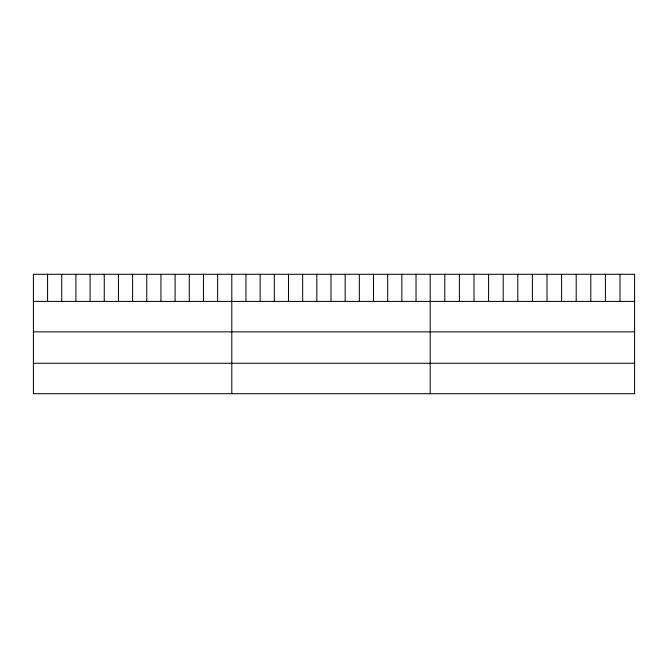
<?xml version="1.0" encoding="UTF-8"?>
<svg xmlns="http://www.w3.org/2000/svg" width="668" height="668" viewBox="0 0 668 668"><rect width="100%" height="100%" fill="white"/><g stroke="black" fill="none" stroke-linecap="round" stroke-linejoin="round"><path stroke-width="1" d="M33.4 301.402L634.6 301.402M33.4 331.862L634.6 331.862M33.4 363.25L634.6 363.25M619.996 274.289L619.996 301.402M605.4 274.289L605.4 301.402M590.796 274.289L590.796 301.402M576.2 274.289L576.2 301.402M561.596 274.289L561.596 301.402M547 274.289L547 301.402M532.396 274.289L532.396 301.402M517.792 274.289L517.792 301.402M503.196 274.289L503.196 301.402M488.592 274.289L488.592 301.402M473.996 274.289L473.996 301.402M459.392 274.289L459.392 301.402M444.796 274.289L444.796 301.402M430.192 274.289L430.192 393.711M416.022 274.289L416.022 301.402M401.852 274.289L401.852 301.402M387.682 274.289L387.682 301.402M373.504 274.289L373.504 301.402M359.334 274.289L359.334 301.402M345.164 274.289L345.164 301.402M330.994 274.289L330.994 301.402M316.824 274.289L316.824 301.402M302.654 274.289L302.654 301.402M288.484 274.289L288.484 301.402M274.306 274.289L274.306 301.402M260.136 274.289L260.136 301.402M245.966 274.289L245.966 301.402M231.796 274.289L231.796 393.711M217.626 274.289L217.626 301.402M203.456 274.289L203.456 301.402M189.286 274.289L189.286 301.402M175.108 274.289L175.108 301.402M160.938 274.289L160.938 301.402M146.768 274.289L146.768 301.402M132.598 274.289L132.598 301.402M118.428 274.289L118.428 301.402M104.258 274.289L104.258 301.402M90.088 274.289L90.088 301.402M75.91 274.289L75.91 301.402M61.74 274.289L61.74 301.402M47.57 274.289L47.57 301.402M634.6 274.289L33.4 274.289L33.4 393.711L634.6 393.711L634.6 274.289"/></g></svg>
